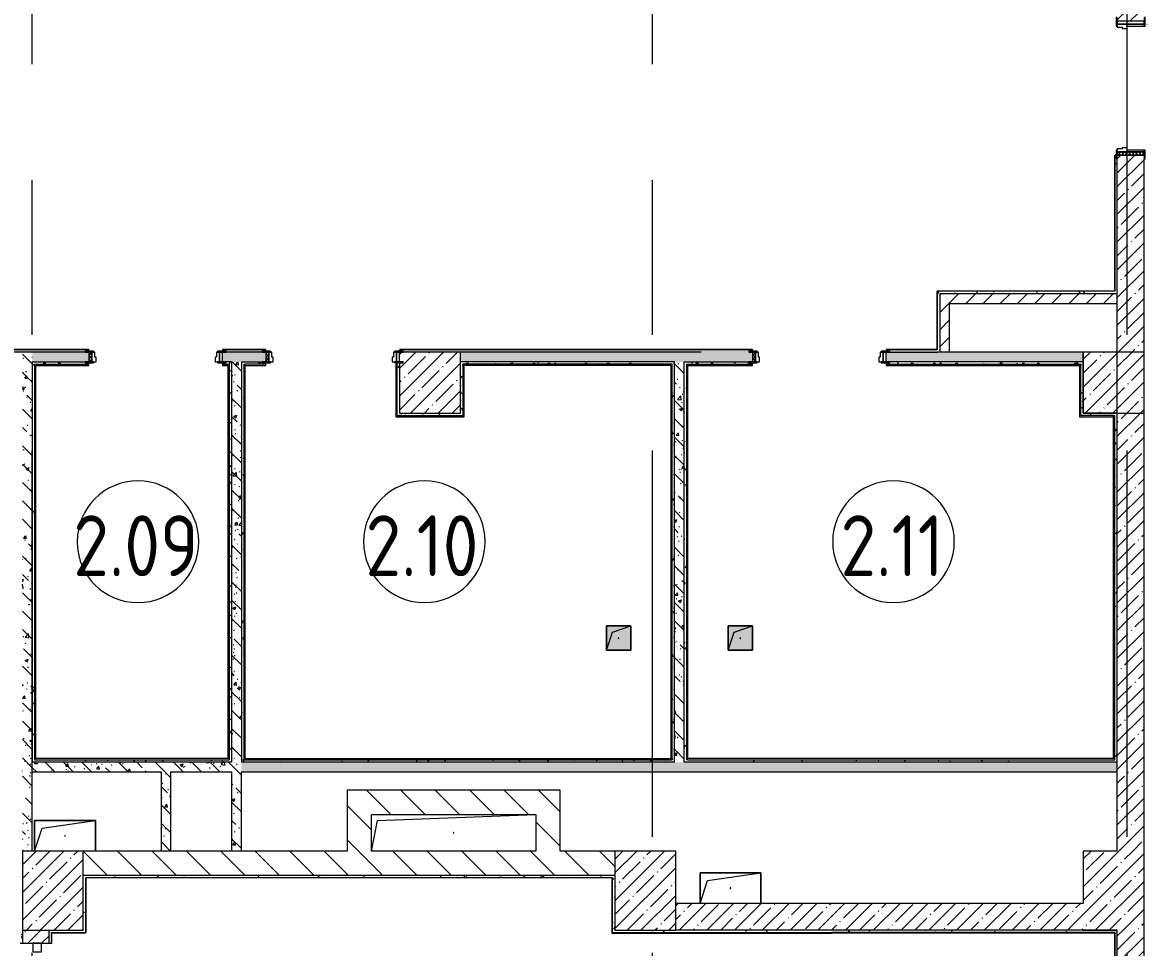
# Model space of a CAD drawing. Header units: millimetres. Extents: x -625 to 415037, y -3642 to 102118.
# Drawn here: x 224252 to 233476, y 85297 to 92899 of the extents above; entities that cross this region are included whole.
import ezdxf

# ---------------------------------------------------------------- set-up
doc = ezdxf.new("R2010")
doc.units = ezdxf.units.MM
doc.linetypes.add('Осевая', pattern=[6350, 1270, -952.5, 3175, -952.5])
for name, color, linetype, lineweight in [('A-AREA-IDEN', 7, 'Continuous', 9), ('A-DOOR-FRAM-2', 7, 'Continuous', 5), ('A-GENM', 7, 'Continuous', 9), ('A-GLAZ-CWMG', 7, 'Continuous', 9), ('A-GLAZ-CWMG-1', 7, 'Continuous', 20), ('A-WALL', 7, 'Continuous', 5), ('I-WALL', 7, 'Continuous', 5), ('S-COLS', 7, 'Continuous', 9), ('S-COLS-1', 7, 'Continuous', 5), ('Оси', 7, 'Continuous', 9), ('Оси-2', 7, 'Осевая', 9)]:
    doc.layers.add(name, color=color, linetype=linetype, lineweight=lineweight)
doc.layers.add('A-AREA-PATT-2', color=7, linetype='Continuous', lineweight=5, true_color=0xcde0ef, transparency=1)
for name, color, linetype, lineweight, true_color in [('A-DOOR-1', 7, 'Continuous', 5, 0xc0c0c0), ('A-DOOR-FRAM-1', 7, 'Continuous', 5, 0xc0c0c0), ('A-WALL-1', 9, 'Continuous', 5, 0x808080), ('A-WALL-FNSH-1', 9, 'Continuous', 5, 0x808080)]:
    doc.layers.add(name, color=color, linetype=linetype, lineweight=lineweight, true_color=true_color)
doc.layers.get('A-DOOR-1').off()
doc.styles.add('GOST Common', font='', dxfattribs={"width": 0.9, "height": 500})
doc.styles.get('GOST Common').set_extended_font_data('GOST Common')
pattern_1 = [(45, (148772.12, 0), (-114.04925, 114.04925), []), (45, (148886.17, 0), (-114.04925, 114.04925), [201.612, -40.322, 6.706, -33.617])]
pattern_2 = [(135, (148772.12, 0), (-141.42136, -141.42136), [])]
pattern_3 = [(135, (148772.12, 0), (-150.8683, -150.8683), [213.36, -35.56, 7.112, -35.56]), (135, (148772.12, 150.77), (-150.8683, -150.8683), []), (50, (148772.12, 0), (255.05767, -22.3145), [26.67, -293.37]), (355, (148772.12, 0), (-49.3404, 267.4791), [21.336, -234.696]), (100.451, (148793.38, -1.86), (205.7195, 245.16356), [22.666, -249.326]), (46.184, (148772.12, 71.12), (379.511, -58.86), [40.005, -440.055]), (96.636, (148803.75, 66.2), (332.3634, 346.3991), [33.999, -373.989]), (351.184, (148772.12, 71.12), (332.3669, 346.3953), [32.004, -352.044]), (21, (148807.68, 53.34), (212.26017, -143.1711), [26.67, -293.37]), (326, (148807.68, 53.34), (86.5224, 257.8632), [21.336, -234.696]), (71.451, (148825.37, 41.4), (298.78395, 114.6901), [22.666, -249.326]), (37.5, (148772.12, 0), (4.32385, 118.37751), [6.706, -225.146, 6.706, -231.546, -235.585]), (37.5, (148772.12, 0), (4.32385, 118.37751), [-470.103, 6.706, -228.879]), (7.5, (148772.12, 0), (93.54758, 140.2533), [6.706, -129.134, 6.706, -219.812, -89.789]), (7.5, (148772.12, 0), (93.54758, 140.2533), [-362.356, 6.706, -83.083]), (327.5, (148692.82, 0), (189.82734, -8.02019), [6.706, -82.194, 6.706, -270.662, -368.046]), (327.5, (148692.82, 0), (189.82734, -8.02019), [-366.268, 6.706, -361.34]), (317.5, (148657.26, 0), (207.38114, 35.59764), [6.706, -108.864, 6.706, -177.495, -261.366]), (317.5, (148657.26, 0), (207.38114, 35.59764), [-299.771, 6.706, -254.66])]
pattern_4 = [(45, (-371.384, 104.685), (-14.1421, 14.1421), []), (135, (-371.384, 104.685), (-14.1421, -14.1421), [])]
pattern_5 = [(45, (148772.12, 0), (-70.71068, 70.71068), [])]
pattern_6 = [(0, (148772.123, 0), (243.84, 60.96), [20.117, -162.763, 20.117, -162.763, -975.36]), (0, (148772.123, 0), (243.84, 60.96), [-365.76, 20.117, -345.643, 20.117, -162.763, -426.72]), (0, (148772.123, 0), (243.84, 60.96), [-914.4, 20.117, -101.803, 20.117, -284.683]), (120, (148863.563, 30.48), (-174.71291, 180.691634), [20.117, -162.763, 20.117, -162.763, -975.36]), (120, (148863.563, 30.48), (-174.71291, 180.691634), [-365.76, 20.117, -345.643, 20.117, -162.763, -426.72]), (120, (148863.563, 30.48), (-174.71291, 180.691634), [-914.4, 20.117, -101.803, 20.117, -284.683]), (240, (148894.043, 152.4), (-69.12709, -241.651634), [20.117, -162.763, 20.117, -162.763, -975.36]), (240, (148894.043, 152.4), (-69.12709, -241.651634), [-365.76, 20.117, -345.643, 20.117, -162.763, -426.72]), (240, (148894.043, 152.4), (-69.12709, -241.651634), [-914.4, 20.117, -101.803, 20.117, -284.683])]

# ---------------------------------------------------------------- blocks, each defined once
blk = doc.blocks.new('BSC_Колонна _Прямоугольная - 650х500-23287315-Объем проектирования 2 этажа')
at = {"layer": 'S-COLS-1'}
h = blk.add_hatch(dxfattribs=at)
h.set_pattern_fill('FP_82', color=256, style=0, pattern_type=2)
h.set_pattern_definition([(135, (11225, -75730), (-114.04925, -114.04925), []), (135, (11225, -75615.95), (-114.04925, -114.04925), [201.612, -40.322, 6.706, -33.617])])
h.paths.add_polyline_path([(325, -250), (325, 250), (-325, 250), (-325, -250)])
for p, q in [((325, 250), (-325, 250)), ((-325, 250), (-325, -250)), ((325, -250), (325, 250)), ((-325, -250), (325, -250))]:
    blk.add_line(p, q, dxfattribs=at)
blk = doc.blocks.new('BSC_Колонна _Прямоугольная - 500х500-V361-Объем проектирования 2 этажа')
at = {"layer": 'S-COLS-1'}
h = blk.add_hatch(dxfattribs=at)
h.set_pattern_fill('FP_111', color=256, style=0, pattern_type=2)
h.set_pattern_definition([(45, (-78830, -15400), (-114.04925, 114.04925), []), (45, (-78715.95, -15400), (-114.04925, 114.04925), [201.613, -40.323, 6.706, -33.617])])
h.paths.add_polyline_path([(236.7, -250), (250, -250), (250, 250), (-250, 250), (-250, 170), (-220, 170), (-220, 162), (-250, 162), (-250, -250), (60.1, -250)])
for p, q in [((250, 250), (-220, 250)), ((250, -250), (250, 250)), ((-250, 162), (-250, -250)), ((-250, -250), (250, -250))]:
    blk.add_line(p, q, dxfattribs=at)
blk = doc.blocks.new('110_Дверь_СКБ_1Ст_Внутренняя1 - Д-4 _л_ 1100x2100h_су мгн-32399982-Объем проектирования 2 этажа')
at = {"layer": 'A-DOOR-FRAM-2'}
h = blk.add_hatch(dxfattribs=at)
h.set_pattern_fill('FP_86', color=256, style=0, pattern_type=2)
h.set_pattern_definition([(45, (-371.384, 174.685), (-14.1421, 14.1421), []), (135, (-371.384, 174.685), (-14.1421, -14.1421), [])])
h.paths.add_polyline_path([(-537.5, -110), (-512.5, -110), (-512.5, 110), (-537.5, 110), (-537.5, -82)])
at = {"layer": 'A-DOOR-FRAM-1'}
for p, q in [((-497.5, 118), (-567.5, 118)), ((-567.5, 118), (-567.5, 110)), ((-567.5, 110), (-497.5, 110)), ((-512.5, 110), (-537.5, 110)), ((-537.5, 110), (-537.5, -110)), ((-487.5, 110), (-512.5, 110)), ((-512.5, 110), (-512.5, 30)), ((-512.5, -110), (-512.5, 110)), ((-497.5, 110), (-512.5, 110)), ((-512.5, 110), (-512.5, 109)), ((-512.5, 109), (-497.5, 109)), ((-497.5, 110), (-497.5, 118)), ((-497.5, 109), (-497.5, 110)), ((-487.5, 70), (-487.5, 110)), ((512.5, 110), (512.5, 70)), ((537.5, 110), (512.5, 110)), ((592.5, 118), (522.5, 118)), ((522.5, 118), (522.5, 110)), ((537.5, 110), (522.5, 110)), ((522.5, 110), (522.5, 109)), ((522.5, 110), (592.5, 110)), ((522.5, 109), (537.5, 109)), ((537.5, 30), (537.5, 110)), ((562.5, 110), (537.5, 110)), ((537.5, 110), (537.5, -110)), ((537.5, 109), (537.5, 110)), ((562.5, -110), (562.5, 110)), ((592.5, 110), (592.5, 118)), ((-512.5, 30), (-477.5, 30)), ((-497.5, 30), (-512.5, 30)), ((-512.5, 30), (-512.5, -110)), ((-497.5, -110), (-497.5, 30)), ((-477.5, 70), (-487.5, 70)), ((-477.5, 30), (-477.5, 70)), ((512.5, 70), (502.5, 70)), ((502.5, 70), (502.5, 30)), ((502.5, 30), (537.5, 30)), ((537.5, 30), (522.5, 30)), ((522.5, 30), (522.5, -110)), ((537.5, -110), (537.5, 30)), ((-497.5, -110), (-567.5, -110)), ((-567.5, -110), (-567.5, -118)), ((-567.5, -118), (-497.5, -118)), ((-537.5, -110), (-512.5, -110)), ((-512.5, -110), (-497.5, -110)), ((-497.5, -118), (-497.5, -110)), ((522.5, -110), (537.5, -110)), ((592.5, -110), (522.5, -110)), ((522.5, -110), (522.5, -118)), ((522.5, -118), (592.5, -118)), ((537.5, -110), (562.5, -110)), ((592.5, -118), (592.5, -110))]:
    blk.add_line(p, q, dxfattribs=at)
blk = doc.blocks.new('110_Дверь_СКБ_1Ст_Внутренняя1 - Д-4 _л_ 1100x2100h_су мгн-32399984-Объем проектирования 2 этажа')
at = {"layer": 'A-DOOR-FRAM-2'}
h = blk.add_hatch(dxfattribs=at)
h.set_pattern_fill('FP_200', color=256, style=0, pattern_type=2)
h.set_pattern_definition(pattern_4)
h.paths.add_polyline_path([(-512.5, -40), (-512.5, 40), (-537.5, 40), (-537.5, -40)])
at = {"layer": 'A-DOOR-FRAM-1'}
for p, q in [((-497.5, 48), (-567.5, 48)), ((-567.5, 48), (-567.5, 40)), ((-567.5, 40), (-497.5, 40)), ((-512.5, 40), (-537.5, 40)), ((-537.5, 40), (-537.5, -40)), ((-487.5, 40), (-512.5, 40)), ((-512.5, 40), (-512.5, -40)), ((-512.5, -40), (-512.5, 40)), ((-497.5, 40), (-512.5, 40)), ((-512.5, 40), (-512.5, 39)), ((-512.5, 39), (-497.5, 39)), ((-497.5, 40), (-497.5, 48)), ((-497.5, 39), (-497.5, 40)), ((-487.5, 0), (-487.5, 40)), ((-477.5, 0), (-487.5, 0)), ((-477.5, -40), (-477.5, 0)), ((512.5, 0), (502.5, 0)), ((502.5, 0), (502.5, -40)), ((512.5, 40), (512.5, 0)), ((537.5, 40), (512.5, 40)), ((592.5, 48), (522.5, 48)), ((522.5, 48), (522.5, 40)), ((537.5, 40), (522.5, 40)), ((522.5, 40), (522.5, 39)), ((522.5, 40), (592.5, 40)), ((522.5, 39), (537.5, 39)), ((537.5, -40), (537.5, 40)), ((562.5, 40), (537.5, 40)), ((537.5, 40), (537.5, -40)), ((537.5, 39), (537.5, 40)), ((562.5, -40), (562.5, 40)), ((592.5, 40), (592.5, 48)), ((-497.5, -40), (-567.5, -40)), ((-567.5, -40), (-567.5, -48)), ((-567.5, -48), (-497.5, -48)), ((-537.5, -40), (-512.5, -40)), ((-497.5, -39), (-512.5, -39)), ((-512.5, -39), (-512.5, -40)), ((-512.5, -40), (-477.5, -40)), ((-512.5, -40), (-497.5, -40)), ((-497.5, -40), (-497.5, -39)), ((-497.5, -48), (-497.5, -40)), ((502.5, -40), (537.5, -40)), ((537.5, -39), (522.5, -39)), ((522.5, -39), (522.5, -40)), ((522.5, -40), (537.5, -40)), ((592.5, -40), (522.5, -40)), ((522.5, -40), (522.5, -48)), ((522.5, -48), (592.5, -48)), ((537.5, -40), (537.5, -39)), ((537.5, -40), (562.5, -40)), ((592.5, -48), (592.5, -40))]:
    blk.add_line(p, q, dxfattribs=at)
blk = doc.blocks.new('110_Дверь_СКБ_1Ст_Внутренняя1 - Д-4 _л_ 1100x2100h_су мгн-V365-Объем проектирования 2 этажа')
at = {"layer": 'A-DOOR-FRAM-2'}
h = blk.add_hatch(dxfattribs=at)
h.set_pattern_fill('FP_200', color=256, style=0, pattern_type=2)
h.set_pattern_definition(pattern_4)
h.paths.add_polyline_path([(-537.5, -40), (-512.5, -38.2), (-512.5, 40), (-537.5, 40)])
at = {"layer": 'A-DOOR-FRAM-1'}
for p, q in [((-497.5, 48), (-567.5, 48)), ((-567.5, 48), (-567.5, 40)), ((-567.5, 40), (-497.5, 40)), ((-512.5, 40), (-537.5, 40)), ((-537.5, 40), (-537.5, -40)), ((-487.5, 40), (-512.5, 40)), ((-512.5, 40), (-512.5, -40)), ((-512.5, -40), (-512.5, 40)), ((-497.5, 40), (-512.5, 40)), ((-512.5, 40), (-512.5, 39)), ((-512.5, 39), (-497.5, 39)), ((-497.5, 40), (-497.5, 48)), ((-497.5, 39), (-497.5, 40)), ((-487.5, 0), (-487.5, 40)), ((-477.5, 0), (-487.5, 0)), ((-477.5, -40), (-477.5, 0)), ((512.5, 0), (502.5, 0)), ((502.5, 0), (502.5, -40)), ((512.5, 40), (512.5, 0)), ((537.5, 40), (512.5, 40)), ((592.5, 48), (522.5, 48)), ((522.5, 48), (522.5, 40)), ((537.5, 40), (522.5, 40)), ((522.5, 40), (522.5, 39)), ((522.5, 40), (592.5, 40)), ((522.5, 39), (537.5, 39)), ((537.5, -40), (537.5, 40)), ((562.5, 40), (537.5, 40)), ((537.5, 40), (537.5, -40)), ((537.5, 39), (537.5, 40)), ((562.5, -40), (562.5, 40)), ((592.5, 40), (592.5, 48)), ((-497.5, -40), (-567.5, -40)), ((-567.5, -40), (-567.5, -48)), ((-567.5, -48), (-497.5, -48)), ((-537.5, -40), (-512.5, -40)), ((-497.5, -39), (-512.5, -39)), ((-512.5, -39), (-512.5, -40)), ((-512.5, -40), (-477.5, -40)), ((-512.5, -40), (-497.5, -40)), ((-497.5, -40), (-497.5, -39)), ((-497.5, -48), (-497.5, -40)), ((502.5, -40), (537.5, -40)), ((537.5, -39), (522.5, -39)), ((522.5, -39), (522.5, -40)), ((522.5, -40), (537.5, -40)), ((592.5, -40), (522.5, -40)), ((522.5, -40), (522.5, -48)), ((522.5, -48), (592.5, -48)), ((537.5, -40), (537.5, -39)), ((537.5, -40), (562.5, -40)), ((592.5, -48), (592.5, -40))]:
    blk.add_line(p, q, dxfattribs=at)
blk = doc.blocks.new('GM_Отверстие прямоугольное _в плите_ - Отверстие-V381-Объем проектирования 2 этажа')
at = {"layer": 'A-GENM'}
for p, q in [((-250, -125), (-250, 125)), ((-250, 125), (250, 125)), ((250, 125), (-250, 125)), ((-250, 125), (-250, -125)), ((-187.5, 62.5), (250, 125)), ((250, 125), (250, -125)), ((250, -125), (250, 125)), ((-250, -125), (-187.5, 62.5))]:
    blk.add_line(p, q, dxfattribs=at)
for start, end in [(360, 180), (180, 360)]:
    blk.add_arc((0, 0), 2.5, start, end, dxfattribs=at)
blk = doc.blocks.new('GM_Отверстие прямоугольное _в плите_ - Отверстие-V379-Объем проектирования 2 этажа')
at = {"layer": 'A-GENM'}
for p, q in [((-100, -100), (-100, 100)), ((-100, 100), (100, 100)), ((100, 100), (-100, 100)), ((-100, 100), (-100, -100)), ((-50, 50), (100, 100)), ((100, 100), (100, -100)), ((100, -100), (100, 100)), ((-100, -100), (-50, 50)), ((100, -100), (-100, -100)), ((-100, -100), (100, -100))]:
    blk.add_line(p, q, dxfattribs=at)
for start, end in [(360, 180), (180, 360)]:
    blk.add_arc((0, 0), 2.5, start, end, dxfattribs=at)
blk = doc.blocks.new('110_Дверь_СКБ_1Ст_Внутренняя1 - Д-5 _л_ 1100x2100h_су мгн EIW30-32897889-Объем проектирования 2 этажа')
at = {"layer": 'A-DOOR-FRAM-2'}
h = blk.add_hatch(dxfattribs=at)
h.set_pattern_fill('FP_200', color=256, style=0, pattern_type=2)
h.set_pattern_definition(pattern_4)
h.paths.add_polyline_path([(-537.5, -40), (-512.5, -39), (-512.5, 40), (-537.5, 40), (-537.5, -39)])
at = {"layer": 'A-DOOR-FRAM-1'}
for p, q in [((-497.5, 48), (-567.5, 48)), ((-567.5, 48), (-567.5, 40)), ((-567.5, 40), (-497.5, 40)), ((-512.5, 40), (-537.5, 40)), ((-537.5, 40), (-537.5, -40)), ((-487.5, 40), (-512.5, 40)), ((-512.5, 40), (-512.5, -40)), ((-512.5, -40), (-512.5, 40)), ((-497.5, 40), (-512.5, 40)), ((-512.5, 40), (-512.5, 39)), ((-512.5, 39), (-497.5, 39)), ((-497.5, 40), (-497.5, 48)), ((-497.5, 39), (-497.5, 40)), ((-487.5, 0), (-487.5, 40)), ((-477.5, 0), (-487.5, 0)), ((-477.5, -40), (-477.5, 0)), ((512.5, 0), (502.5, 0)), ((502.5, 0), (502.5, -40)), ((512.5, 40), (512.5, 0)), ((537.5, 40), (512.5, 40)), ((592.5, 48), (522.5, 48)), ((522.5, 48), (522.5, 40)), ((537.5, 40), (522.5, 40)), ((522.5, 40), (522.5, 39)), ((522.5, 40), (592.5, 40)), ((522.5, 39), (537.5, 39)), ((537.5, -40), (537.5, 40)), ((562.5, 40), (537.5, 40)), ((537.5, 40), (537.5, -40)), ((537.5, 39), (537.5, 40)), ((562.5, -40), (562.5, 40)), ((592.5, 40), (592.5, 48)), ((-497.5, -40), (-567.5, -40)), ((-567.5, -40), (-567.5, -48)), ((-567.5, -48), (-497.5, -48)), ((-537.5, -40), (-512.5, -40)), ((-497.5, -39), (-512.5, -39)), ((-512.5, -39), (-512.5, -40)), ((-512.5, -40), (-477.5, -40)), ((-512.5, -40), (-497.5, -40)), ((-497.5, -40), (-497.5, -39)), ((-497.5, -48), (-497.5, -40)), ((502.5, -40), (537.5, -40)), ((537.5, -39), (522.5, -39)), ((522.5, -39), (522.5, -40)), ((522.5, -40), (537.5, -40)), ((592.5, -40), (522.5, -40)), ((522.5, -40), (522.5, -48)), ((522.5, -48), (592.5, -48)), ((537.5, -40), (537.5, -39)), ((537.5, -40), (562.5, -40)), ((592.5, -48), (592.5, -40))]:
    blk.add_line(p, q, dxfattribs=at)
blk = doc.blocks.new('GM_Отверстие прямоугольное _в плите_ - Отверстие-23877123-Объем проектирования 2 этажа')
at = {"layer": 'A-GENM'}
for p, q in [((-675, -150), (-625, 100)), ((-625, 100), (675, 150))]:
    blk.add_line(p, q, dxfattribs=at)
for start, end in [(360, 180), (180, 360)]:
    blk.add_arc((0, 0), 2.5, start, end, dxfattribs=at)
blk = doc.blocks.new('BSC_Колонна _Прямоугольная - 650х500-V424-Объем проектирования 2 этажа')
at = {"layer": 'S-COLS-1'}
h = blk.add_hatch(dxfattribs=at)
h.set_pattern_fill('FP_173', color=256, style=0, pattern_type=2)
h.set_pattern_definition([(135, (11225, -80600), (-114.04925, -114.04925), []), (135, (11225, -80485.95), (-114.04925, -114.04925), [201.612, -40.322, 6.706, -33.617])])
h.paths.add_polyline_path([(325, -250), (325, 250), (-325, 250), (-325, -250), (105, -250)])
for p, q in [((325, 250), (-325, 250)), ((-325, 250), (-325, -250)), ((325, -250), (325, 250)), ((-325, -250), (325, -250))]:
    blk.add_line(p, q, dxfattribs=at)
blk = doc.blocks.new('GM_Отверстие прямоугольное _в плите_ - Отверстие-V440-Объем проектирования 2 этажа')
at = {"layer": 'A-GENM'}
for p, q in [((-250, -125), (-250, 125)), ((-250, 125), (250, 125)), ((250, 125), (-250, 125)), ((-250, 125), (-250, -125)), ((-187.5, 62.5), (250, 125)), ((250, 125), (250, -125)), ((250, -125), (250, 125)), ((-250, -125), (-187.5, 62.5))]:
    blk.add_line(p, q, dxfattribs=at)
for start, end in [(360, 180), (180, 360)]:
    blk.add_arc((0, 0), 2.5, start, end, dxfattribs=at)
blk = doc.blocks.new('Прямоугольный импост - 50 x 70 мм-31927764-Объем проектирования 2 этажа')
at = {"layer": 'A-GLAZ-CWMG-1'}
for p, q in [((-70, 35), (0, 35)), ((-70, -35), (-70, 35)), ((0, 35), (0, -35)), ((0, -35), (-70, -35))]:
    blk.add_line(p, q, dxfattribs=at)
blk = doc.blocks.new('Марка_Помещения - Номер-25198446-Объем проектирования 2 этажа')
at = {"layer": 'A-AREA-IDEN'}
for start, end in [(360, 180), (180, 360)]:
    blk.add_arc((0, 0), 2.5, start, end, dxfattribs=at)
blk = doc.blocks.new('2floor')
at = {"layer": 'A-AREA-PATT-2'}
h = blk.add_hatch(color=256, dxfattribs=at)
h.paths.add_polyline_path([(233362.1, 17290.5), (233472.1, 17290.5), (233472.1, 17295), (233362.1, 17295)])
h.paths.add_polyline_path([(233487.1, 18338.5), (233507.1, 18338.5), (233507.1, 18349), (233487.1, 18349), (233487.1, 18345)])
h.paths.add_polyline_path([(233362.1, 18345), (233472.1, 18345), (233472.1, 18349), (233362.1, 18349)])
for points in [[(224363.1, 12305.5), (225946.4, 12305.5), (225946.4, 15544.5), (225896.9, 15544.5), (225896.9, 15539), (225940.9, 15539), (225940.9, 12311), (224363.1, 12311), (224363.1, 15539), (224796.9, 15539), (224796.9, 15544.5), (224357.6, 15544.5), (224357.6, 12305.5)], [(229622.1, 10872), (230901.6, 10872), (230901.6, 10876), (229102.1, 10876), (229102.3, 10872), (229126.6, 10872)]]:
    blk.add_hatch(color=256, dxfattribs=at).paths.add_polyline_path(points)
h = blk.add_hatch(color=256, dxfattribs=at)
h.paths.add_polyline_path([(226077.4, 12305.5), (229586.4, 12305.5), (229586.4, 15544.5), (227877.6, 15544.5), (227877.6, 15124.5), (227326.6, 15124.5), (227326.6, 15544.5), (227321.1, 15544.5), (227321.1, 15119), (227883.1, 15119), (227883.1, 15539), (229580.9, 15539), (229580.9, 12311), (226082.9, 12311), (226082.9, 15539), (226252.1, 15539), (226250.6, 15544.5), (226077.4, 15544.5), (226077.4, 12306.4)])
h.paths.add_polyline_path([(229107.7, 13200), (229252.9, 13200), (229252.9, 13400), (229052.9, 13400), (229052.9, 13200)])
h = blk.add_hatch(color=256, dxfattribs=at)
h.paths.add_polyline_path([(233226.6, 12305.5), (233226.6, 15124.5), (232946.6, 15124.5), (232946.6, 15544.5), (231352.1, 15544.5), (231352.1, 15539), (232941.1, 15539), (232941.1, 15119), (233221.1, 15119), (233221.1, 12311), (229722.9, 12311), (229722.9, 15539), (230252.1, 15539), (230252.1, 15544.5), (229717.4, 15544.5), (229717.4, 12305.5), (232972.1, 12305.5)])
h.paths.add_polyline_path([(230252.9, 13200), (230252.1, 13400), (230052.9, 13400), (230052.9, 13200), (230252.1, 13200)])
at = {"layer": 'I-WALL'}
h = blk.add_hatch(dxfattribs=at)
h.set_pattern_fill('FP_191', color=256, style=0, pattern_type=2)
h.set_pattern_definition(pattern_6)
h.paths.add_polyline_path([(233252.1, 16150), (233251.6, 17240), (233244.1, 17240), (233244.1, 17270), (233232.1, 17270), (233232.1, 16151)])
h.paths.add_polyline_path([(233232.1, 18370), (233244.1, 18370), (233244.1, 18400), (233252.1, 18400), (233252.1, 18600), (233232.1, 18600), (233232.1, 18433)])
h = blk.add_hatch(dxfattribs=at)
h.set_pattern_fill('FP_1', color=256, style=0, pattern_type=2)
h.set_pattern_definition(pattern_1)
h.paths.add_polyline_path([(233472.1, 15530), (233472.1, 17270), (233252.1, 17270), (233252.1, 15650), (233429.5, 15650), (233444.1, 15608.9)])
h.paths.add_polyline_path([(233252.1, 18370), (233472.1, 18370), (233472.1, 18570), (233252.1, 18570), (233252.1, 18400)])
h = blk.add_hatch(dxfattribs=at)
h.set_pattern_fill('FP_191', color=256, style=0, pattern_type=2)
h.set_pattern_definition(pattern_6)
h.paths.add_polyline_path([(231792.1, 15650), (231792.1, 16150), (231772.1, 16150), (231772.1, 15671), (231786.1, 15656.4)])
h.paths.add_polyline_path([(231772.1, 15650), (231792.1, 15650), (231772.1, 15670), (231772.1, 15657.4)])
h = blk.add_hatch(dxfattribs=at)
h.set_pattern_fill('FP_191', color=256, style=0, pattern_type=2)
h.set_pattern_definition(pattern_6)
h.paths.add_polyline_path([(233231.6, 16130), (233252.1, 16130), (233252.1, 16150), (231792.1, 16150), (231792.1, 16130), (233218.3, 16130)])
h = blk.add_hatch(dxfattribs=at)
h.set_pattern_fill('FP_22', color=256, style=0, pattern_type=2)
h.set_pattern_definition(pattern_5)
h.paths.add_polyline_path([(231872.1, 15650), (231872.1, 16130), (231792.1, 16130), (231792.1, 15650)])
h = blk.add_hatch(dxfattribs=at)
h.set_pattern_fill('FP_22', color=256, style=0, pattern_type=2)
h.set_pattern_definition(pattern_5)
h.paths.add_polyline_path([(233252.1, 16050), (233252.1, 16130), (231872.1, 16130), (231872.1, 16050), (233231.6, 16050)])
h = blk.add_hatch(dxfattribs=at)
h.set_pattern_fill('FP_191', color=256, style=0, pattern_type=2)
h.set_pattern_definition(pattern_6)
h.paths.add_polyline_path([(229830.5, 15650), (230222.1, 15650.2), (230222.1, 15658), (230252.1, 15658), (230252.1, 15670), (227352.1, 15670), (227352.1, 15658), (227382.1, 15658), (227382.1, 15650), (229611.9, 15650)])
h.paths.add_polyline_path([(231772.1, 15650), (231772.1, 15670), (231352.1, 15670), (231352.1, 15658), (231382.1, 15658), (231382.1, 15650), (231392.5, 15650)])
h.paths.add_polyline_path([(224252.1, 15650), (224766.9, 15650), (224766.9, 15658), (224796.9, 15658), (224796.9, 15670), (222312.1, 15670), (222312.1, 15650), (223325.8, 15650)])
h.paths.add_polyline_path([(226222.1, 15650), (226222.1, 15658), (226252.1, 15658), (226252.1, 15670), (225896.9, 15670), (225896.9, 15658), (225926.9, 15658), (225926.9, 15650), (226216.8, 15650)])
h = blk.add_hatch(dxfattribs=at)
h.set_pattern_fill('FP_41', color=256, style=0, pattern_type=2)
h.set_pattern_definition(pattern_3)
h.paths.add_polyline_path([(224332.1, 11550), (224331.9, 15650), (224252.1, 15650), (224252.1, 11550)])
h = blk.add_hatch(dxfattribs=at)
h.set_pattern_fill('FP_41', color=256, style=0, pattern_type=2)
h.set_pattern_definition(pattern_3)
h.paths.add_polyline_path([(232732.2, 15570), (232972.1, 15570.3), (232972.1, 15650), (231352.1, 15650), (231352.1, 15570), (232197.2, 15570)])
h.paths.add_polyline_path([(230252.1, 15570), (230252.1, 15650), (227852.1, 15650), (227852.1, 15570), (230222.1, 15570)])
h.paths.add_polyline_path([(226252.1, 15570), (226252.1, 15650), (225896.9, 15650), (225896.9, 15570), (226222.1, 15570)])
h.paths.add_polyline_path([(224796.9, 15570), (224796.9, 15650), (224332.1, 15650), (224332.1, 15570), (224771.3, 15570)])
h = blk.add_hatch(dxfattribs=at)
h.set_pattern_fill('FP_191', color=256, style=0, pattern_type=2)
h.set_pattern_definition(pattern_6)
h.paths.add_polyline_path([(225951.9, 15550), (225951.9, 15570), (225926.9, 15569.9), (225926.9, 15562), (225896.9, 15562), (225896.9, 15550), (225940.9, 15550)])
h.paths.add_polyline_path([(224352.1, 15550), (224796.9, 15550), (224796.9, 15562), (224766.9, 15562), (224766.9, 15570), (224332.1, 15570), (224332.1, 15550)])
h = blk.add_hatch(dxfattribs=at)
h.set_pattern_fill('FP_191', color=256, style=0, pattern_type=2)
h.set_pattern_definition(pattern_6)
h.paths.add_polyline_path([(224352.1, 12280), (224352.1, 15550), (224332.1, 15550), (224332.1, 12280)])
h = blk.add_hatch(dxfattribs=at)
h.set_pattern_fill('FP_191', color=256, style=0, pattern_type=2)
h.set_pattern_definition(pattern_6)
h.paths.add_polyline_path([(225951.9, 12280), (225971.9, 12280), (225971.9, 15570), (225951.9, 15570), (225951.9, 12291)])
h = blk.add_hatch(dxfattribs=at)
h.set_pattern_fill('FP_41', color=256, style=0, pattern_type=2)
h.set_pattern_definition(pattern_3)
h.paths.add_polyline_path([(226051.9, 11550), (226051.9, 15570), (225971.9, 15570), (225971.9, 11550)])
h = blk.add_hatch(dxfattribs=at)
h.set_pattern_fill('FP_191', color=256, style=0, pattern_type=2)
h.set_pattern_definition(pattern_6)
h.paths.add_polyline_path([(226216.8, 15550), (226252.1, 15550), (226251.6, 15562), (226222.1, 15562), (226222.1, 15570), (226051.9, 15570), (226051.9, 15550), (226082.9, 15550)])
h = blk.add_hatch(dxfattribs=at)
h.set_pattern_fill('FP_191', color=256, style=0, pattern_type=2)
h.set_pattern_definition(pattern_6)
h.paths.add_polyline_path([(226071.9, 12280), (226071.9, 15550), (226051.9, 15550), (226053.1, 12298.9), (226059.6, 12292.3)])
h = blk.add_hatch(dxfattribs=at)
h.set_pattern_fill('FP_191', color=256, style=0, pattern_type=2)
h.set_pattern_definition(pattern_6)
h.paths.add_polyline_path([(227332.1, 15150), (227352.1, 15150), (227352.1, 15562), (227332.1, 15562), (227332.1, 15150.8)])
h = blk.add_hatch(dxfattribs=at)
h.set_pattern_fill('FP_191', color=256, style=0, pattern_type=2)
h.set_pattern_definition(pattern_6)
h.paths.add_polyline_path([(229107.7, 15550), (229591.9, 15550), (229591.8, 15570), (227852.1, 15570), (227852.1, 15550), (228103, 15550)])
h = blk.add_hatch(dxfattribs=at)
h.set_pattern_fill('FP_191', color=256, style=0, pattern_type=2)
h.set_pattern_definition(pattern_6)
h.paths.add_polyline_path([(227872.1, 15130), (227872.1, 15550), (227852.1, 15550), (227852.1, 15130), (227864.4, 15130)])
h = blk.add_hatch(dxfattribs=at)
h.set_pattern_fill('FP_191', color=256, style=0, pattern_type=2)
h.set_pattern_definition(pattern_6)
h.paths.add_polyline_path([(229611.9, 12300), (229611.9, 12300.1), (229611.9, 15570), (229591.9, 15570), (229591.9, 12300), (229599.7, 12300)])
h = blk.add_hatch(dxfattribs=at)
h.set_pattern_fill('FP_41', color=256, style=0, pattern_type=2)
h.set_pattern_definition(pattern_3)
h.paths.add_polyline_path([(229611.9, 12280), (229691.9, 12281.8), (229691.9, 15570), (229611.9, 15570), (229611.9, 12300)])
h = blk.add_hatch(dxfattribs=at)
h.set_pattern_fill('FP_191', color=256, style=0, pattern_type=2)
h.set_pattern_definition(pattern_6)
h.paths.add_polyline_path([(231872.1, 15550), (232952.1, 15550), (232952.1, 15570), (231382.1, 15570), (231382.1, 15562), (231352.1, 15562), (231352.1, 15550), (231792.1, 15550)])
h.paths.add_polyline_path([(230222.1, 15550), (230252.1, 15550), (230250.8, 15562), (230222.1, 15562), (230222.1, 15570), (229691.9, 15570), (229691.9, 15550), (229977.1, 15550)])
h = blk.add_hatch(dxfattribs=at)
h.set_pattern_fill('FP_191', color=256, style=0, pattern_type=2)
h.set_pattern_definition(pattern_6)
h.paths.add_polyline_path([(229711.9, 12300), (229711.9, 15550), (229691.9, 15550), (229691.9, 12300), (229702, 12300)])
h = blk.add_hatch(dxfattribs=at)
h.set_pattern_fill('FP_191', color=256, style=0, pattern_type=2)
h.set_pattern_definition(pattern_6)
h.paths.add_polyline_path([(232972.1, 15150), (232972.1, 15570), (232952.1, 15570), (232952.1, 15150)])
h = blk.add_hatch(dxfattribs=at)
h.set_pattern_fill('FP_191', color=256, style=0, pattern_type=2)
h.set_pattern_definition(pattern_6)
h.paths.add_polyline_path([(227852.1, 15130), (227852.1, 15150), (227332.1, 15150), (227332.1, 15130), (227839.6, 15130)])
h = blk.add_hatch(dxfattribs=at)
h.set_pattern_fill('FP_191', color=256, style=0, pattern_type=2)
h.set_pattern_definition(pattern_6)
h.paths.add_polyline_path([(232974.1, 15130), (233232.1, 15130), (233232.1, 15150), (232952.1, 15150), (232952.1, 15130), (232973.2, 15130)])
h = blk.add_hatch(dxfattribs=at)
h.set_pattern_fill('FP_191', color=256, style=0, pattern_type=2)
h.set_pattern_definition(pattern_6)
h.paths.add_polyline_path([(233252.1, 12300), (233252.1, 15150), (233232.1, 15150), (233232.1, 12300), (233250.2, 12300)])
h = blk.add_hatch(dxfattribs=at)
h.set_pattern_fill('FP_1', color=256, style=0, pattern_type=2)
h.set_pattern_definition(pattern_1)
h.paths.add_polyline_path([(233441.3, 4050), (233472.1, 4050), (233472.1, 10900), (233252.1, 10900), (233252.1, 4050), (233282.1, 4050)])
h.paths.add_polyline_path([(233282.1, 11550), (233472.1, 11550), (233472.1, 15150), (233252.1, 15150), (233252.1, 11550), (233279.5, 11550)])
h = blk.add_hatch(dxfattribs=at)
h.set_pattern_fill('FP_41', color=256, style=0, pattern_type=2)
h.set_pattern_definition(pattern_3)
h.paths.add_polyline_path([(225944.5, 12200), (225971.9, 12200), (225971.9, 12280), (224332.1, 12280), (224332.1, 12200), (225927, 12200)])
h = blk.add_hatch(dxfattribs=at)
h.set_pattern_fill('FP_191', color=256, style=0, pattern_type=2)
h.set_pattern_definition(pattern_6)
h.paths.add_polyline_path([(224352.1, 12280), (225951.9, 12280), (225951.9, 12300), (224352.1, 12299.9), (224352.1, 12291)])
h = blk.add_hatch(dxfattribs=at)
h.set_pattern_fill('FP_191', color=256, style=0, pattern_type=2)
h.set_pattern_definition(pattern_6)
h.paths.add_polyline_path([(229611.9, 12280), (229611.9, 12300), (226071.9, 12300), (226071.9, 12280), (229611.4, 12280)])
h.paths.add_polyline_path([(226051.9, 12280), (226071.9, 12280), (226051.9, 12300)])
h = blk.add_hatch(dxfattribs=at)
h.set_pattern_fill('FP_41', color=256, style=0, pattern_type=2)
h.set_pattern_definition(pattern_3)
h.paths.add_polyline_path([(232197.2, 12200), (233252.1, 12200), (233252.1, 12280), (226051.9, 12279.9), (226051.9, 12200), (231998.7, 12200)])
h = blk.add_hatch(dxfattribs=at)
h.set_pattern_fill('FP_191', color=256, style=0, pattern_type=2)
h.set_pattern_definition(pattern_6)
h.paths.add_polyline_path([(232934.7, 12280), (233252.1, 12280), (233250.2, 12300), (229691.9, 12300), (229691.9, 12280), (232197.2, 12280)])
h = blk.add_hatch(dxfattribs=at)
h.set_pattern_fill('FP_41', color=256, style=0, pattern_type=2)
h.set_pattern_definition(pattern_3)
h.paths.add_polyline_path([(225471.9, 11550), (225471.9, 12200), (225391.9, 12200), (225391.9, 11550)])
h = blk.add_hatch(dxfattribs=at)
h.set_pattern_fill('FP_23', color=256, style=0, pattern_type=2)
h.set_pattern_definition(pattern_2)
h.paths.add_polyline_path([(226922.1, 11550), (227122.1, 11550), (227122.1, 12050), (226922.1, 12050), (226922.1, 11649.8)])
h = blk.add_hatch(dxfattribs=at)
h.set_pattern_fill('FP_23', color=256, style=0, pattern_type=2)
h.set_pattern_definition(pattern_2)
h.paths.add_polyline_path([(227122.1, 11850), (228472.1, 11850), (228472.1, 12050), (227122.1, 12050), (227122.1, 11857)])
h = blk.add_hatch(dxfattribs=at)
h.set_pattern_fill('FP_23', color=256, style=0, pattern_type=2)
h.set_pattern_definition(pattern_2)
h.paths.add_polyline_path([(228472.1, 11550), (228672.1, 11550), (228672.1, 12050), (228472.1, 12050), (228472.1, 11643)])
h = blk.add_hatch(dxfattribs=at)
h.set_pattern_fill('FP_23', color=256, style=0, pattern_type=2)
h.set_pattern_definition(pattern_2)
h.paths.add_polyline_path([(228470.1, 11350), (229122.1, 11350), (229122.1, 11550), (224752.1, 11550), (224752.1, 11350), (227662.3, 11350)])
h = blk.add_hatch(dxfattribs=at)
h.set_pattern_fill('FP_191', color=256, style=0, pattern_type=2)
h.set_pattern_definition(pattern_6)
h.paths.add_polyline_path([(225971.9, 11330), (229101.1, 11330), (229102.1, 11350), (224752.1, 11350), (224752.1, 11330), (225852.6, 11330)])
h = blk.add_hatch(dxfattribs=at)
h.set_pattern_fill('FP_191', color=256, style=0, pattern_type=2)
h.set_pattern_definition(pattern_6)
h.paths.add_polyline_path([(229102.1, 10900), (229122.1, 10900), (229122.1, 11350), (229102.1, 11347.9), (229102.1, 11227.6)])
h = blk.add_hatch(dxfattribs=at)
h.set_pattern_fill('FP_191', color=256, style=0, pattern_type=2)
h.set_pattern_definition(pattern_6)
h.paths.add_polyline_path([(224772.1, 10880), (224771.3, 11329), (224752.1, 11329), (224752.1, 10880), (224771.3, 10880)])
h = blk.add_hatch(dxfattribs=at)
h.set_pattern_fill('FP_1', color=256, style=0, pattern_type=2)
h.set_pattern_definition(pattern_1)
h.paths.add_polyline_path([(232197.2, 10900), (232972.1, 10900), (232972.1, 11120), (229622.1, 11120), (229622.1, 10900), (231998.7, 10900)])
h = blk.add_hatch(dxfattribs=at)
h.set_pattern_fill('FP_191', color=256, style=0, pattern_type=2)
h.set_pattern_definition(pattern_6)
h.paths.add_polyline_path([(224252.1, 8300), (224252.1, 9352.3), (224232.1, 9352.3), (224232.1, 8301)])
h.paths.add_polyline_path([(224252.1, 10792.3), (224252.1, 10900), (224232.1, 10900), (224232.1, 10792.3)])
h = blk.add_hatch(dxfattribs=at)
h.set_pattern_fill('FP_1', color=256, style=0, pattern_type=2)
h.set_pattern_definition(pattern_1)
h.paths.add_polyline_path([(224252.1, 7900), (224472.1, 7900), (224472.1, 9352.3), (224252.1, 9352.3), (224252.1, 8200)])
h.paths.add_polyline_path([(224472.1, 10792.3), (224472.1, 10900), (224252.1, 10900), (224252.1, 10792.3), (224429, 10792.3)])
h = blk.add_hatch(dxfattribs=at)
h.set_pattern_fill('FP_191', color=256, style=0, pattern_type=2)
h.set_pattern_definition(pattern_6)
h.paths.add_polyline_path([(224472.1, 4130), (224492.1, 4130), (224492.1, 4145), (224472.4, 4130.2)])
h.paths.add_polyline_path([(224472.1, 4130), (224492.1, 4146), (224492.1, 9352.3), (224472.1, 9352.3), (224472.1, 4145)])
h.paths.add_polyline_path([(224472.1, 10792.3), (224492.1, 10792.3), (224492.1, 10879), (224472.1, 10900), (224472.1, 10829.8)])
h.paths.add_polyline_path([(224492.1, 10880), (224492.1, 10900), (224472.1, 10900)])
h = blk.add_hatch(dxfattribs=at)
h.set_pattern_fill('FP_191', color=256, style=0, pattern_type=2)
h.set_pattern_definition(pattern_6)
h.paths.add_polyline_path([(233231.1, 10880), (233232.1, 10900), (229102.1, 10900), (229102.1, 10880), (233020.9, 10880)])
h = blk.add_hatch(dxfattribs=at)
h.set_pattern_fill('FP_191', color=256, style=0, pattern_type=2)
h.set_pattern_definition(pattern_6)
h.paths.add_polyline_path([(233252.1, 4140), (233252.1, 10900), (233232.1, 10900), (233232.1, 4141)])
at = {"layer": 'S-COLS-1'}
h = blk.add_hatch(dxfattribs=at)
h.set_pattern_fill('FP_1', color=256, style=0, pattern_type=2)
h.set_pattern_definition(pattern_1)
h.paths.add_polyline_path([(232972.1, 15150), (233472.1, 15150), (233472.1, 15530), (233429.5, 15650), (232972.1, 15650), (232972.1, 15530)])
h = blk.add_hatch(dxfattribs=at)
h.set_pattern_fill('FP_1', color=256, style=0, pattern_type=2)
h.set_pattern_definition(pattern_1)
h.paths.add_polyline_path([(233444.1, 10900), (233472.1, 10900), (233472.1, 11550), (232972.1, 11550), (232972.1, 10900), (233282.1, 10900)])
at = {"layer": 'A-WALL'}
for p, q in [((233232.1, 16150), (233232.1, 17270)), ((233252.1, 16050), (233252.1, 17240)), ((226222.1, 15650), (225926.9, 15650)), ((229830.5, 15650), (227852.1, 15650)), ((231382.1, 15650), (231772.1, 15650)), ((224332.1, 15570), (224766.9, 15570)), ((224332.1, 15570), (224332.1, 12280)), ((224352.1, 15550), (224796.9, 15550)), ((225971.9, 15570), (225926.9, 15570)), ((225971.9, 15570), (225971.9, 12280)), ((226051.9, 15570), (226222.1, 15570)), ((226051.9, 15570), (226051.9, 12280)), ((229611.9, 15570), (227852.1, 15570)), ((229591.9, 15550), (227872.1, 15550)), ((229611.9, 12280), (229611.9, 15570)), ((229691.9, 15570), (230222.1, 15570)), ((229691.9, 12280), (229691.9, 15570)), ((229711.9, 15550), (230252.1, 15550)), ((229711.9, 15550), (229711.9, 12300)), ((232972.1, 15570), (231382.1, 15570)), ((233232.1, 12300), (233232.1, 15130)), ((225971.9, 12280), (224332.1, 12280)), ((224352.1, 12300), (225951.9, 12300)), ((226051.9, 12300), (229591.9, 12300)), ((229611.9, 12280), (226051.9, 12280)), ((229591.9, 12311), (229591.9, 12300)), ((233252.1, 12280), (229691.9, 12280)), ((229122.1, 11350), (224752.1, 11350)), ((229102.1, 11330), (224772.1, 11330)), ((229102.1, 10900), (229102.1, 11330)), ((224252.1, 10900), (224252.1, 10792.3)), ((233252.1, 4050), (233252.1, 10900)), ((224492.1, 10880), (224492.1, 10792.3)), ((233232.1, 10880), (230901.6, 10880)), ((233232.1, 4140), (233232.1, 10880))]:
    blk.add_line(p, q, dxfattribs=at)
at = {"layer": 'A-WALL-1'}
for p, q in [((233244.1, 17270), (233232.1, 17270)), ((233472.1, 11550), (233472.1, 17240)), ((233232.1, 16150), (231772.1, 16150)), ((231792.1, 16130), (231792.1, 15650)), ((233252.1, 16130), (231792.1, 16130)), ((231872.1, 15650), (231872.1, 16050)), ((231872.1, 16050), (233252.1, 16050)), ((233252.1, 11550), (233252.1, 16050)), ((224796.9, 15670), (222292.1, 15670)), ((224766.9, 15650), (222812.1, 15650)), ((224796.9, 15658), (224796.9, 15670)), ((226252.1, 15670), (225896.9, 15670)), ((225896.9, 15670), (225896.9, 15658)), ((226252.1, 15658), (226252.1, 15670)), ((230252.1, 15670), (227352.1, 15670)), ((230252.1, 15658), (230252.1, 15670)), ((231772.1, 15670), (231352.1, 15670)), ((231352.1, 15670), (231352.1, 15658)), ((231772.1, 15671), (231772.1, 15670)), ((232972.1, 15650), (231772.1, 15650)), ((232972.1, 15150), (232972.1, 15650)), ((224352.1, 15539), (224352.1, 15550)), ((224796.9, 15550), (224796.9, 15562)), ((225896.9, 15562), (225896.9, 15550)), ((225896.9, 15550), (225951.9, 15550)), ((225951.9, 15550), (225951.9, 12300)), ((226071.9, 15550), (226082.9, 15550)), ((226252.1, 15550), (226252.1, 15562)), ((227332.1, 15562), (227332.1, 15550)), ((227872.1, 15539), (227872.1, 15550)), ((230252.1, 15550), (230252.1, 15562)), ((231352.1, 15562), (231352.1, 15550)), ((231352.1, 15550), (232952.1, 15550)), ((232952.1, 15550), (232952.1, 15539)), ((227332.1, 15130), (227872.1, 15130)), ((233252.1, 15150), (232972.1, 15150)), ((233221.1, 15130), (233232.1, 15130)), ((226071.9, 12280), (226071.9, 12300)), ((229722.9, 12300), (229711.9, 12300)), ((224332.1, 11550), (224332.1, 12200)), ((224332.1, 12200), (225391.9, 12200)), ((225391.9, 12200), (225391.9, 11550)), ((225471.9, 12200), (225971.9, 12200)), ((225471.9, 11550), (225471.9, 12200)), ((225971.9, 12200), (225971.9, 11550)), ((226051.9, 11550), (226051.9, 12200)), ((226051.9, 12200), (233252.1, 12200)), ((226922.1, 12050), (226922.1, 11550)), ((228672.1, 12050), (226922.1, 12050)), ((228672.1, 11550), (228672.1, 12050)), ((227122.1, 11550), (227122.1, 11850)), ((227122.1, 11850), (228472.1, 11850)), ((228472.1, 11850), (228472.1, 11550)), ((226922.1, 11550), (224752.1, 11550)), ((228472.1, 11550), (227122.1, 11550)), ((229122.1, 11550), (228672.1, 11550)), ((224772.1, 11329), (224772.1, 11330)), ((232972.1, 11120), (229622.1, 11120)), ((224472.1, 10792.3), (224472.1, 10900)), ((233252.1, 10900), (229622.1, 10900)), ((233472.1, 4050), (233472.1, 10900)), ((224232.1, 10792.3), (224492.1, 10792.3)), ((224492.1, 10880), (224772.1, 10880))]:
    blk.add_line(p, q, dxfattribs=at)
at = {"layer": 'A-WALL-FNSH-1'}
for p, q in [((233232.1, 17270), (233231.1, 17270)), ((233231.1, 17270), (233231.1, 16151)), ((231771.1, 16151), (231771.1, 15671)), ((233231.1, 16151), (231771.1, 16151)), ((231772.1, 15671), (231772.1, 16150)), ((224796.9, 15671), (222291.1, 15671)), ((224796.9, 15670), (224796.9, 15671)), ((226252.1, 15671), (225896.9, 15671)), ((225896.9, 15671), (225896.9, 15670)), ((226252.1, 15670), (226252.1, 15671)), ((230252.1, 15671), (227352.1, 15671)), ((230252.1, 15670), (230252.1, 15671)), ((231771.1, 15671), (231352.1, 15671)), ((231352.1, 15671), (231352.1, 15670)), ((224352.1, 15539), (224352.1, 12300)), ((224363.1, 15539), (224796.9, 15539)), ((224363.1, 12311), (224363.1, 15539)), ((224796.9, 15539), (224796.9, 15550)), ((225896.9, 15550), (225896.9, 15539)), ((225896.9, 15539), (225940.9, 15539)), ((225940.9, 15539), (225940.9, 12311)), ((226071.9, 15550), (226071.9, 12300)), ((226252.1, 15550), (226082.9, 15550)), ((226082.9, 12311), (226082.9, 15539)), ((226082.9, 15539), (226252.1, 15539)), ((226252.1, 15539), (226252.1, 15550)), ((227332.1, 15550), (227321.1, 15550)), ((227321.1, 15550), (227321.1, 15119)), ((227332.1, 15130), (227332.1, 15550)), ((227872.1, 15539), (227872.1, 15130)), ((229580.9, 15539), (227872.1, 15539)), ((227883.1, 15119), (227883.1, 15539)), ((229580.9, 15539), (229580.9, 12311)), ((229591.9, 12311), (229591.9, 15550)), ((229722.9, 15539), (230252.1, 15539)), ((229722.9, 12311), (229722.9, 15539)), ((230252.1, 15539), (230252.1, 15550)), ((231352.1, 15550), (231352.1, 15539)), ((231352.1, 15539), (232941.1, 15539)), ((232941.1, 15539), (232941.1, 15119)), ((232952.1, 15130), (232952.1, 15539)), ((233221.1, 15130), (232952.1, 15130)), ((233221.1, 12311), (233221.1, 15130)), ((227321.1, 15119), (227883.1, 15119)), ((232941.1, 15119), (233221.1, 15119)), ((225940.9, 12311), (224363.1, 12311)), ((226082.9, 12311), (229591.9, 12311)), ((233221.1, 12311), (229722.9, 12311)), ((229722.9, 12300), (233232.1, 12300)), ((224772.1, 11329), (224772.1, 10880)), ((229101.1, 11329), (224772.1, 11329)), ((224773.1, 10879), (224773.1, 11329)), ((229101.1, 10872), (229101.1, 11330)), ((229102.1, 10880), (229102.1, 10900)), ((224492.1, 10792.3), (224493.1, 10792.3)), ((224493.1, 10879), (224773.1, 10879)), ((224493.1, 10792.3), (224493.1, 10879)), ((229101.1, 10872), (229102.1, 10872)), ((230901.6, 10879), (233231.1, 10879)), ((233231.1, 10879), (233231.1, 4141))]:
    blk.add_line(p, q, dxfattribs=at)
at = {"layer": 'I-WALL'}
for p, q in [((229102.1, 10880), (230901.6, 10880)), ((229102.1, 10880), (229102.1, 10879)), ((230901.6, 10872), (229102.1, 10872)), ((230901.6, 10872), (230901.6, 10879))]:
    blk.add_line(p, q, dxfattribs=at)
at = {"layer": 'S-COLS-1'}
for p, q in [((233472.1, 15650), (232972.1, 15650)), ((232972.1, 15650), (232972.1, 15150)), ((233472.1, 15150), (233472.1, 15650)), ((232972.1, 15150), (233472.1, 15150)), ((233252.1, 11550), (232972.1, 11550)), ((232972.1, 11550), (232972.1, 11120)), ((233472.1, 10900), (233472.1, 11550)), ((232972.1, 10900), (233252.1, 10900))]:
    blk.add_line(p, q, dxfattribs=at)
at = {"layer": 'Оси'}
blk.add_line((233332.1, 16915.1), (233332.1, 21915.1), dxfattribs=at)
at = {"layer": 'Оси-2'}
for p, q in [((224332.1, 3093.7), (224332.1, 22578.1)), ((229432.1, 3093.7), (229432.1, 22390.1)), ((233332.1, 3093.7), (233332.1, 16915.1))]:
    blk.add_line(p, q, dxfattribs=at)
at = {"layer": 'A-AREA-IDEN', "xscale": 199.9999999999999, "yscale": 199.9999999999999, "zscale": 199.9999999999999}
for p in [(225201.4, 14092.1), (227556.2, 14092.1), (231412.4, 14092.1)]:
    blk.add_blockref('Марка_Помещения - Номер-25198446-Объем проектирования 2 этажа', p, dxfattribs=at)
at = {"layer": 'A-DOOR-1', "rotation": 89.9999999999999}
blk.add_blockref('110_Дверь_СКБ_1Ст_Внутренняя1 - Д-4 _л_ 1100x2100h_су мгн-32399982-Объем проектирования 2 этажа', (233362.1, 17807.5), dxfattribs=at)
at = {"layer": 'A-DOOR-1'}
for name, p in [('110_Дверь_СКБ_1Ст_Внутренняя1 - Д-5 _л_ 1100x2100h_су мгн EIW30-32897889-Объем проектирования 2 этажа', (225334.4, 15610)), ('110_Дверь_СКБ_1Ст_Внутренняя1 - Д-4 _л_ 1100x2100h_су мгн-32399984-Объем проектирования 2 этажа', (226789.6, 15610)), ('110_Дверь_СКБ_1Ст_Внутренняя1 - Д-4 _л_ 1100x2100h_су мгн-V365-Объем проектирования 2 этажа', (230789.6, 15610))]:
    blk.add_blockref(name, p, dxfattribs=at)
at = {"layer": 'A-GENM'}
for name, p in [('GM_Отверстие прямоугольное _в плите_ - Отверстие-V379-Объем проектирования 2 этажа', (229152.9, 13300)), ('GM_Отверстие прямоугольное _в плите_ - Отверстие-V379-Объем проектирования 2 этажа', (230152.9, 13300)), ('GM_Отверстие прямоугольное _в плите_ - Отверстие-23877123-Объем проектирования 2 этажа', (227797.1, 11700)), ('GM_Отверстие прямоугольное _в плите_ - Отверстие-V381-Объем проектирования 2 этажа', (224602.1, 11675)), ('GM_Отверстие прямоугольное _в плите_ - Отверстие-V440-Объем проектирования 2 этажа', (230072.1, 11245))]:
    blk.add_blockref(name, p, dxfattribs=at)
at = {"layer": 'A-GLAZ-CWMG', "extrusion": (0, 0, -1), "rotation": 90.00000000000004}
blk.add_blockref('Прямоугольный импост - 50 x 70 мм-31927764-Объем проектирования 2 этажа', (-224373.1, 10792.3), dxfattribs=at)
at = {"layer": 'S-COLS'}
blk.add_blockref('BSC_Колонна _Прямоугольная - 500х500-V361-Объем проектирования 2 этажа', (227602.1, 15400), dxfattribs=at)
at = {"layer": 'S-COLS', "rotation": 270.0000000000007}
for name, p in [('BSC_Колонна _Прямоугольная - 650х500-23287315-Объем проектирования 2 этажа', (224502.1, 11225)), ('BSC_Колонна _Прямоугольная - 650х500-V424-Объем проектирования 2 этажа', (229372.1, 11225))]:
    blk.add_blockref(name, p, dxfattribs=at)
at = {"layer": 'A-AREA-IDEN', "char_height": 500, "attachment_point": 1, "style": 'GOST Common'}
for s, insert, width in [('2.09', (224669.9, 14309.2), 1327.594), ('2.10', (227072.4, 14309.2), 1212.151), ('2.11', (230976.3, 14309.2), 1096.708)]:
    blk.add_mtext(s, dxfattribs=dict(at, insert=insert, width=width))

msp = doc.modelspace()

# ---------------------------------------------------------------- block references
msp.add_blockref('2floor', (0, 74539.4))

doc.saveas('drawing.dxf')
